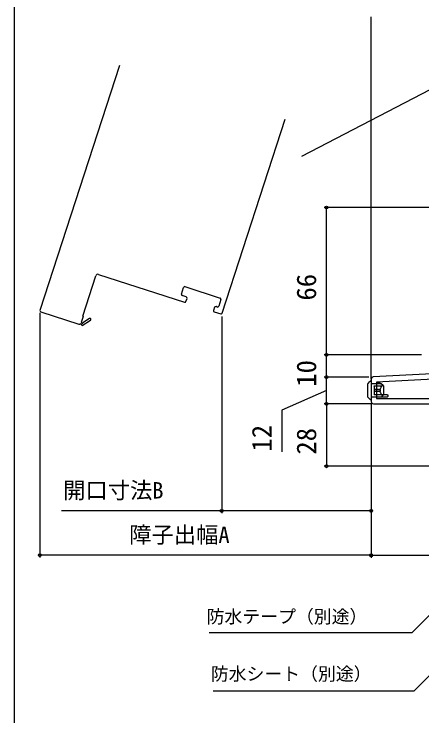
# Model space of a CAD drawing. Units: millimetres, scale not verified. Extents: x -525 to 525, y -783 to 778.
# Drawn here: x -525 to -342.2, y -72.6 to 242 of the extents above; entities that cross this region are included whole.
import ezdxf
from ezdxf.enums import TextEntityAlignment as Align

# ---------------------------------------------------------------- set-up
doc = ezdxf.new("R2010")
doc.units = ezdxf.units.MM
doc.header["$LTSCALE"] = 4
for name, color, linetype in [('0-2_YKK_11', 7, 'Continuous'), ('0-4_YKK_12', 2, 'Continuous'), ('0-5_YKK_13', 4, 'Continuous'), ('0-7_YKK_D', 6, 'Continuous'), ('0-8_YKK_ZWAK', 7, 'Continuous')]:
    doc.layers.add(name, color=color, linetype=linetype)
doc.styles.add('ＭＳ ゴシック', font='')
doc.styles.get('ＭＳ ゴシック').set_extended_font_data('MS Gothic')

msp = doc.modelspace()

# ---------------------------------------------------------------- linework, layer by layer
at = {"layer": '0-2_YKK_11'}
msp.add_line((-365, 78.351), (-365, 68.3), dxfattribs=at)
for points in [[(-313.785, 96.126), (-312.793, 90.5), (-317.6, 90.5), (-317.6, 95.856), (-317.058, 96.724), (-317.377, 97.3), (-320, 97.3), (-320, 81.658), (-364.052, 79.35)], [(-364, 67.3), (-303.4, 67.3), (-303.4, 39.3), (-300, 39.3), (-300, 41.2), (-300.5, 41.7), (-301, 42.2), (-301, 67.3), (-250, 67.3), (-250, 71.542), (-250.12, 71.725), (-250.12, 72.275), (-250, 72.458), (-250, 75.1)]]:
    msp.add_lwpolyline(points, dxfattribs=at)
msp.add_lwpolyline([(-320, 79.255), (-362.6, 77.022), (-362.6, 69.7), (-320, 69.7)], close=True, dxfattribs=at)
for centre, start, end in [((-364, 78.351), 93.00003, 180), ((-364, 68.3), 180.00001, 269.99999)]:
    msp.add_arc(centre, 1, start, end, dxfattribs=at)
at = {"layer": '0-4_YKK_12'}
for p, q in [((-365, 78.351), (-365, 240.8)), ((-315.054, 220.439), (-396.215, 178.189)), ((-477.703, 219.024), (-513.394, 109.177)), ((-431.796, 107.899), (-403.521, 194.92)), ((-487.111, 125.346), (-448.594, 112.831)), ((-448.425, 119.821), (-432.638, 114.691)), ((-450.044, 116.457), (-449.055, 119.5)), ((-447.821, 115.209), (-449.723, 115.827)), ((-447.964, 113.152), (-447.5, 114.579)), ((-432.317, 114.061), (-433.306, 111.018)), ((-435.136, 110.561), (-435.6, 109.135)), ((-433.936, 110.697), (-434.506, 110.882)), ((-513.073, 108.547), (-495.954, 102.984)), ((-435.279, 108.505), (-432.426, 107.578)), ((-491.152, 105.482), (-494.191, 103.609))]:
    msp.add_line(p, q, dxfattribs=at)
for points in [[(-494.571, 103.664), (-494.807, 103.927), (-493.957, 106.541), (-494.243, 106.634), (-488.371, 124.704)], [(-495.324, 103.305), (-494.552, 102.447), (-490.733, 104.801)]]:
    msp.add_lwpolyline(points, dxfattribs=at)
for centre, radius, start, end in [((-487.42, 124.395), 1, 72, 162), ((-448.58, 119.346), 0.5, 72, 162), ((-449.569, 116.302), 0.5, 162, 252), ((-447.976, 114.733), 0.5, 342, 72), ((-432.792, 114.216), 0.5, 342, 72), ((-448.439, 113.307), 0.5, 252, 342), ((-434.661, 110.407), 0.5, 72, 162), ((-433.781, 111.173), 0.5, 252, 342), ((-512.919, 109.022), 0.5, 162, 252), ((-435.124, 108.98), 0.5, 162, 252), ((-432.271, 108.053), 0.5, 252, 342), ((-490.943, 105.141), 0.4, 301.64297, 121.64297), ((-495.8, 103.46), 0.5, 252, 342), ((-494.404, 103.478), 0.25, 132, 31.64297)]:
    msp.add_arc(centre, radius, start, end, dxfattribs=at)
at = {"layer": '0-5_YKK_13'}
for p, q in [((-366.5, 70.376), (-366.5, 76.276)), ((-365.376, 77.4), (-365.379, 77.395)), ((-365, 76.4), (-365, 70.2)), ((-360.5, 76.2), (-365, 76.2)), ((-359.5, 75.3), (-360.5, 76.2)), ((-360, 75.9), (-360, 75.75)), ((-363.7, 75.3), (-360.263, 75.3)), ((-363.7, 75.196), (-363.7, 75.3)), ((-363.7, 75.196), (-363.7, 73.8)), ((-362.8, 73.8), (-363.7, 73.8)), ((-363.7, 73.8), (-363.7, 72.8)), ((-363.7, 72.8), (-363.7, 71.404)), ((-362.8, 73.8), (-362.8, 72.8)), ((-362.358, 73.8), (-362.8, 73.8)), ((-362.358, 73.8), (-362.217, 73.8)), ((-362.217, 72.8), (-362.358, 72.8)), ((-361.8, 73.8), (-362.217, 73.8)), ((-361.8, 72.8), (-362.217, 72.8)), ((-361.667, 73.8), (-361.8, 73.8)), ((-361.667, 72.8), (-361.8, 72.8)), ((-361.667, 73.8), (-361.486, 73.8)), ((-361.486, 72.8), (-361.667, 72.8)), ((-361.45, 73.8), (-361.486, 73.8)), ((-361.45, 72.8), (-361.486, 72.8)), ((-361.45, 73.8), (-361.258, 73.8)), ((-361.258, 72.8), (-361.45, 72.8)), ((-361.028, 73.8), (-361.258, 73.8)), ((-361.028, 72.8), (-361.258, 72.8)), ((-361.028, 73.8), (-361.028, 72.8)), ((-359.564, 75.3), (-360.263, 75.3)), ((-359.564, 75.3), (-359.5, 75.3)), ((-359.5, 75.3), (-359.5, 71.3)), ((-365.488, 69.288), (-365.549, 69.349)), ((-360.5, 70.3), (-365, 70.3)), ((-360.5, 70.3), (-359.5, 71.3)), ((-357.8, 70.3), (-360.5, 70.3)), ((-359.564, 71.3), (-360.263, 71.3)), ((-359.5, 71.3), (-359.564, 71.3)), ((-357.8, 71.3), (-359.5, 71.3)), ((-357.8, 71.3), (-357.5, 71.3))]:
    msp.add_line(p, q, dxfattribs=at)
for points in [[(-366.412, 76.488), (-365.591, 77.308), (-365.588, 77.312)], [(-365.376, 77.4), (-365, 77.4), (-365, 76.4)], [(-362.4, 76.2), (-362.4, 76.8), (-360.8, 76.2)], [(-361.8, 76.575), (-361.8, 77.1), (-360, 75.9)], [(-362.358, 72.8), (-362.8, 72.8), (-363.7, 72.8)], [(-361.028, 73.8), (-360.948, 73.994), (-360.888, 74.196)], [(-360.888, 72.404), (-360.947, 72.602), (-361.028, 72.8)], [(-365.549, 69.349), (-366.5, 70.3), (-366.5, 70.376)], [(-365, 70.2), (-365, 69.2), (-365.276, 69.2)], [(-360.263, 71.3), (-363.7, 71.3), (-363.7, 71.404)], [(-357.5, 71.3), (-357.5, 70.6), (-357.8, 70.3)]]:
    msp.add_lwpolyline(points, dxfattribs=at)
for centre, radius, start, end in [((-366.2, 76.276), 0.3, 135, 180), ((-365.383, 77.099), 0.295, 89.30544, 134.94469), ((-365.376, 77.1), 0.3, 90, 135), ((-365.276, 69.5), 0.3, 225, 270)]:
    msp.add_arc(centre, radius, start, end, dxfattribs=at)
for centre, major_axis, start_param, end_param in [((-358.71, 73.3), (0, 2.9), 0.8581397, 1.2566748), ((-358.71, 73.3), (0, 2.9), 1.8849178, 2.283453), ((-360.263, 75), (0, 0.3), 6.2831853, 7.141325), ((-360.263, 71.6), (0, 0.3), 2.283453, 3.1415927)]:
    msp.add_ellipse(centre, major_axis=major_axis, ratio=0.789474, start_param=start_param, end_param=end_param, dxfattribs=at)
at = {"layer": '0-7_YKK_D'}
for p, q in [((-336.051, 155.3), (-386, 155.3)), ((-385, 89.3), (-385, 155.3)), ((-513.419, 108.146), (-513.419, -1.576)), ((-431.95, 106.423), (-431.95, 18.3)), ((-342.5, 89.3), (-386, 89.3)), ((-342.5, 89.3), (-386, 89.3)), ((-385, 79.298), (-385, 89.3)), ((-366, 79.3), (-386, 79.3)), ((-366, 79.298), (-386, 79.298)), ((-385, 67.3), (-385, 79.3)), ((-365, 67.3), (-386, 67.3)), ((-365, 67.3), (-386, 67.3)), ((-385, 67.3), (-385, 39.3)), ((-365, 67.424), (-365, -1.576)), ((-365, 67.3), (-365, 18.3)), ((-365, 67.3), (-365, -1.7)), ((-303.9, 39.3), (-386, 39.3)), ((-365, -0.576), (-513.419, -0.576)), ((-300, -0.7), (-365, -0.7))]:
    msp.add_line(p, q, dxfattribs=at)
for points in [[(-385, 73.3), (-405, 64.462), (-405, 45.735)], [(-365, 19.3), (-431.95, 19.3), (-503.671, 19.3)], [(-301.051, 10.44), (-302.854, 8.637), (-346.836, -35.346), (-349.393, -35.346), (-437.62, -35.346)], [(-299, -14.63), (-300.803, -16.433), (-345.868, -61.498), (-435.75, -61.498)]]:
    msp.add_lwpolyline(points, dxfattribs=at)
for centre in [(-385, 155.3), (-385, 89.3), (-385, 89.3), (-385, 79.3), (-385, 79.298), (-385, 67.3), (-385, 67.3), (-385, 39.3), (-431.95, 19.3), (-365, 19.3), (-513.419, -0.576), (-365, -0.576), (-365, -0.7)]:
    msp.add_circle(centre, 0.637, dxfattribs=at)
at = {"layer": '0-8_YKK_ZWAK'}
msp.add_line((-525, 747.3), (-525, -782.7), dxfattribs=at)

# ---------------------------------------------------------------- texts
at = {"layer": '0-7_YKK_D', "style": 'ＭＳ ゴシック'}
for s, p in [('66', (-387, 113.573)), ('10', (-387, 74.958)), ('12', (-407, 45.894)), ('28', (-387, 44.539))]:
    msp.add_text(s, height=8.798, rotation=90, dxfattribs=at).set_placement(p, align=Align.BOTTOM_LEFT)
for s, height, p in [('開口寸法B', 7.331, (-503.034, 22.664)), ('障子出幅A', 7.331, (-473.414, 2.731)), ('防水テープ（別途）', 5.865, (-438.711, -32.755)), ('防水シート（別途）', 5.865, (-436.841, -58.433))]:
    msp.add_text(s, height=height, dxfattribs=at).set_placement(p, align=Align.BOTTOM_LEFT)

doc.saveas('drawing.dxf')
